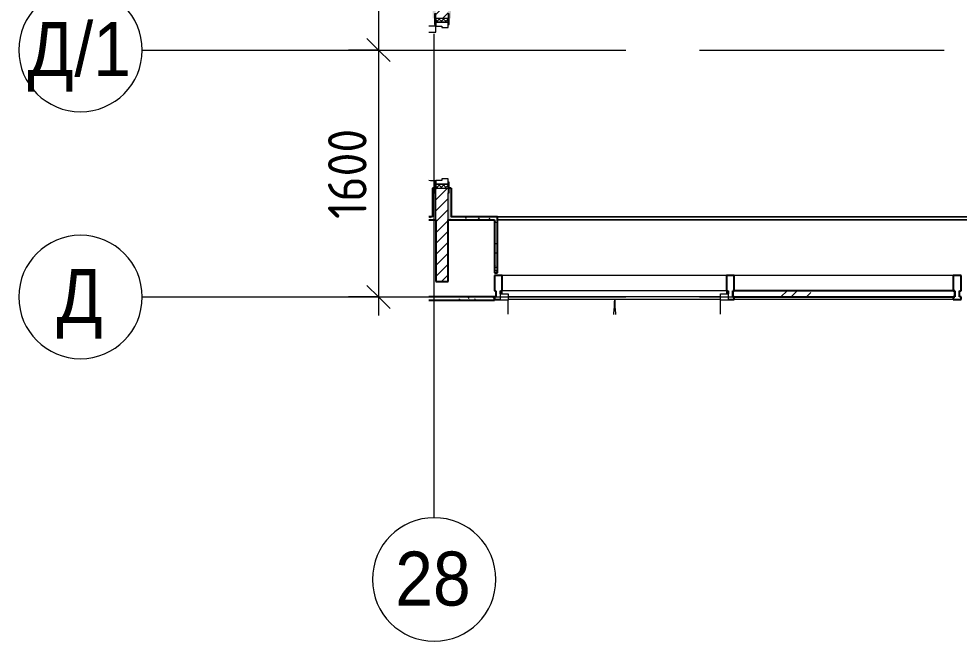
# Model space of a CAD drawing. Header units: millimetres. Extents: x 98018 to 155899, y -1987 to 21700.
# Drawn here: x 98018 to 104113, y 11170 to 15202 of the extents above; entities that cross this region are included whole.
import ezdxf

# ---------------------------------------------------------------- set-up
doc = ezdxf.new("R2010")
doc.units = ezdxf.units.MM
doc.linetypes.add('Осевая', pattern=[3175, 635, -476.25, 1587.5, -476.25])
for name, color, linetype, lineweight in [('A-ANNO-DIMS', 7, 'Continuous', 9), ('A-ANNO-DIMS-100', 7, 'Continuous', 9), ('A-DOOR', 7, 'Continuous', 9), ('A-DOOR-1', 7, 'Continuous', 13), ('A-DOOR-FRAM', 7, 'Continuous', 13), ('A-DOOR-FRAM-1', 7, 'Continuous', 9), ('A-GLAZ-CURT', 7, 'Continuous', 9), ('A-GLAZ-CURT-1', 7, 'Continuous', 25), ('A-GLAZ-CWMG', 7, 'Continuous', 9), ('A-GLAZ-CWMG-1', 7, 'Continuous', 25), ('A-WALL', 7, 'Continuous', 9), ('I-WALL', 7, 'Continuous', 9), ('Оси', 7, 'Continuous', 9), ('Оси-1', 7, 'Continuous', 20), ('Оси-2', 7, 'Осевая', 9)]:
    doc.layers.add(name, color=color, linetype=linetype, lineweight=lineweight)
for name, color, linetype, lineweight, true_color in [('A-WALL-3', 7, 'Continuous', 25, 0x3c3c3c), ('A-WALL-FNSH-1', 7, 'Continuous', 13, 0x3c3c3c), ('I-FURN-1', 7, 'Continuous', 9, 0xf0f0f0)]:
    doc.layers.add(name, color=color, linetype=linetype, lineweight=lineweight, true_color=true_color)
doc.styles.add('Arial', font='arial.ttf', dxfattribs={"width": 0.9, "height": 350})
doc.styles.add('ISOCPEUR', font='isocpeur.ttf', dxfattribs={"width": 0.9, "height": 250})
doc.dimstyles.new('ISO-2_5_0_9К_БОЛЬШОЙ', dxfattribs={"dimscale": 304.8, "dimtxt": 248.995294, "dimasz": 0.492126, "dimexe": 0.393701, "dimexo": 0.984252, "dimgap": 0, "dimtad": 1, "dimdec": 0, "dimrnd": 10, "dimzin": 0, "dimdsep": 46, "dimtxsty": 'ISOCPEUR', "dimblk1": 'OBLIQUE', "dimblk2": 'OBLIQUE', "dimsah": 1, "dimcen": 0.09, "dimdle": 0.393701, "dimazin": 0, "dimtfac": 1, "dimtdec": 4, "dimtix": 1, "dimtmove": 0, "dimatfit": 3, "dimfxl": 1, "dimtvp": 1, "dimtolj": 1, "dimtzin": 0, "dimarcsym": 2})
pattern_1 = [(0, (0, 0), (121.92, 30.48), [10.058, -81.382, 10.058, -81.382, -487.68]), (0, (0, 0), (121.92, 30.48), [-182.88, 10.058, -172.822, 10.058, -81.382, -213.36]), (0, (0, 0), (121.92, 30.48), [-457.2, 10.058, -50.902, 10.058, -142.342]), (120, (45.72, 15.24), (-87.356454, 90.345817), [10.058, -81.382, 10.058, -81.382, -487.68]), (120, (45.72, 15.24), (-87.356454, 90.345817), [-182.88, 10.058, -172.822, 10.058, -81.382, -213.36]), (120, (45.72, 15.24), (-87.356454, 90.345817), [-457.2, 10.058, -50.902, 10.058, -142.342]), (240, (60.96, 76.2), (-34.563546, -120.825817), [10.058, -81.382, 10.058, -81.382, -487.68]), (240, (60.96, 76.2), (-34.563546, -120.825817), [-182.88, 10.058, -172.822, 10.058, -81.382, -213.36]), (240, (60.96, 76.2), (-34.563546, -120.825817), [-457.2, 10.058, -50.902, 10.058, -142.342])]

# ---------------------------------------------------------------- blocks, each defined once
blk = doc.blocks.new('110_Дверь_СКБ_1Ст_Внутренняя1 - Д-3б_п_ 1100x2100h_много всего 2-32816779-План разверток пом_ 2_49_ Этаж 2')
at = {"layer": 'A-DOOR'}
h = blk.add_hatch(dxfattribs=at)
h.set_pattern_fill('FP_5', color=256, style=0, pattern_type=2)
h.set_pattern_definition([(135, (1751.41, 104.685), (-14.14214, -14.14214), []), (225, (1751.41, 104.685), (14.14214, -14.14214), [])])
h.paths.add_polyline_path([(537.5, -40), (562.5, -40), (562.5, 40), (537.5, 40)])
at = {"layer": 'A-DOOR-FRAM-1'}
h = blk.add_hatch(dxfattribs=at)
h.set_pattern_fill('FP_6', color=256, style=0, pattern_type=2)
h.set_pattern_definition([(45, (-371.384, 104.685), (-14.1421, 14.1421), []), (135, (-371.384, 104.685), (-14.1421, -14.1421), [])])
h.paths.add_polyline_path([(-537.5, -40), (-512.5, -40), (-512.5, 40), (-537.5, 40)])
at = {"layer": 'A-DOOR'}
blk.add_arc((512.5, 40), 1000, 177.44204, 180, dxfattribs=at)
at = {"layer": 'A-DOOR-1'}
for p, q in [((472.5, 84.5), (472.5, 40)), ((512.5, 40), (512.5, 84.5)), ((472.5, 40), (512.5, 40))]:
    blk.add_line(p, q, dxfattribs=at)
at = {"layer": 'A-DOOR-FRAM'}
for p, q in [((-497.5, 48), (-567.5, 48)), ((-567.5, 48), (-567.5, 40)), ((-567.5, 40), (-497.5, 40)), ((-512.5, 40), (-537.5, 40)), ((-537.5, 40), (-537.5, -40)), ((-487.5, 40), (-512.5, 40)), ((-512.5, 40), (-512.5, -40)), ((-512.5, -40), (-512.5, 40)), ((-497.5, 40), (-512.5, 40)), ((-512.5, 40), (-512.5, 39)), ((-512.5, 39), (-497.5, 39)), ((-497.5, 40), (-497.5, 48)), ((-497.5, 39), (-497.5, 40)), ((-487.5, 0), (-487.5, 40)), ((-477.5, 0), (-487.5, 0)), ((-477.5, -40), (-477.5, 0)), ((512.5, 0), (502.5, 0)), ((502.5, 0), (502.5, -40)), ((512.5, 40), (512.5, 0)), ((537.5, 40), (512.5, 40)), ((592.5, 48), (522.5, 48)), ((522.5, 48), (522.5, 40)), ((537.5, 40), (522.5, 40)), ((522.5, 40), (522.5, 39)), ((522.5, 40), (592.5, 40)), ((522.5, 39), (537.5, 39)), ((537.5, -40), (537.5, 40)), ((562.5, 40), (537.5, 40)), ((537.5, 40), (537.5, -40)), ((537.5, 39), (537.5, 40)), ((562.5, -40), (562.5, 40)), ((592.5, 40), (592.5, 48)), ((-497.5, -40), (-567.5, -40)), ((-567.5, -40), (-567.5, -48)), ((-567.5, -48), (-497.5, -48)), ((-537.5, -40), (-512.5, -40)), ((-497.5, -39), (-512.5, -39)), ((-512.5, -39), (-512.5, -40)), ((-512.5, -40), (-477.5, -40)), ((-512.5, -40), (-497.5, -40)), ((-497.5, -40), (-497.5, -39)), ((-497.5, -48), (-497.5, -40)), ((502.5, -40), (537.5, -40)), ((537.5, -39), (522.5, -39)), ((522.5, -39), (522.5, -40)), ((522.5, -40), (537.5, -40)), ((592.5, -40), (522.5, -40)), ((522.5, -40), (522.5, -48)), ((522.5, -48), (592.5, -48)), ((537.5, -40), (537.5, -39)), ((537.5, -40), (562.5, -40)), ((592.5, -48), (592.5, -40))]:
    blk.add_line(p, q, dxfattribs=at)
blk = doc.blocks.new('Мебель_универсальная - Штора-32477110-План разверток пом_ 2_49_ Этаж 2')
at = {"layer": 'I-FURN-1'}
for p, q in [((2205, 10), (-2205, 10)), ((-2205, 10), (-2205, -10)), ((-2205, -10), (-2205, 10)), ((-2205, 10), (2205, 10)), ((2205, -10), (2205, 10)), ((2205, 10), (2205, -10)), ((-2205, -10), (2205, -10)), ((2205, -10), (-2205, -10))]:
    blk.add_line(p, q, dxfattribs=at)
blk = doc.blocks.new('Дверь_Витражная_остекление_ - ВВ-22-32429667-План разверток пом_ 2_49_ Этаж 2')
at = {"layer": 'A-DOOR'}
for p, q in [((-687.5, -112.3), (-687.5, -20)), ((687.5, -112.3), (687.5, -20))]:
    blk.add_line(p, q, dxfattribs=at)
for centre, radius, start, end in [((-687.5, -20), 690, 352.30259, 0), ((687.5, -20), 685, 180, 187.7536)]:
    blk.add_arc(centre, radius, start, end, dxfattribs=at)
at = {"layer": 'A-DOOR-1'}
for p, q in [((-737.5, 20), (-687.5, 20)), ((-737.5, -20), (-737.5, 20)), ((-687.5, 20), (-687.5, -20)), ((687.5, 20), (737.5, 20)), ((687.5, -20), (687.5, 20)), ((737.5, 20), (737.5, -20)), ((-687.5, -20), (-737.5, -20)), ((737.5, -20), (687.5, -20))]:
    blk.add_line(p, q, dxfattribs=at)
blk = doc.blocks.new('Прямоугольный импост - Импост структурный с накладкой - 160мм Темный-30755595-План разверток пом_ 2_49_ Этаж 2')
at = {"layer": 'A-GLAZ-CWMG-1'}
for p, q in [((0, 17), (-40, 17)), ((-10, -40), (-10, 0)), ((-10, 0), (0, 0)), ((0, 0), (0, 17)), ((-40, -40), (-50, -40)), ((-50, -40), (-50, -140)), ((-40, -20), (-40, -40)), ((0, -40), (-10, -40)), ((0, -140), (0, -40)), ((-50, -140), (0, -140))]:
    blk.add_line(p, q, dxfattribs=at)
blk = doc.blocks.new('Прямоугольный импост - Импост структурный с накладкой - 160мм Темный-32427025-План разверток пом_ 2_49_ Этаж 2')
at = {"layer": 'A-GLAZ-CWMG'}
for p, q in [((102605, 13540), (101150, 13540)), ((101150, 13420), (101150, 13440)), ((102605, 13440), (101150, 13440)), ((102605, 13440), (102605, 13420)), ((102565, 13400), (101190, 13400)), ((102565, 13383), (101190, 13383))]:
    blk.add_line(p, q, dxfattribs=at)
blk = doc.blocks.new('Системная панель - Стекло - 40мм-32427252-План разверток пом_ 2_49_ Этаж 2')
at = {"layer": 'A-GLAZ-CURT'}
h = blk.add_hatch(dxfattribs=at)
h.set_pattern_fill('FP_12', color=256, style=0, pattern_type=2)
h.set_pattern_definition([(45, (-103465, -13300), (-282.8427, 282.8427), [200, -600]), (45, (-103665, -13400), (-282.8427, 282.8427), [600, -200]), (45, (-103265, -13500), (-282.8427, 282.8427), [200, -600])])
h.paths.add_polyline_path([(-720, 0), (720, 0), (720, 40), (-720, 40)])
at = {"layer": 'A-GLAZ-CURT-1'}
for p, q in [((720, 40), (-720, 40)), ((-720, 40), (-720, 0)), ((-720, 0), (720, 0)), ((720, 0), (720, 40))]:
    blk.add_line(p, q, dxfattribs=at)
blk = doc.blocks.new('Прямоугольный импост - Импост структурный с накладкой - 160мм Темный-32427244-План разверток пом_ 2_49_ Этаж 2')
at = {"layer": 'A-GLAZ-CWMG-1'}
for p, q in [((-15, 17), (25, 17)), ((25, 0), (15, 0)), ((15, 0), (15, -40)), ((25, 17), (25, 0)), ((-25, -140), (-25, -40)), ((-25, -40), (-15, -40)), ((-15, -40), (-15, -20)), ((15, -40), (25, -40)), ((25, -40), (25, -140)), ((25, -140), (-25, -140))]:
    blk.add_line(p, q, dxfattribs=at)
blk = doc.blocks.new('Прямоугольный импост - Импост структурный с накладкой - 160мм Темный-32427250-План разверток пом_ 2_49_ Этаж 2')
at = {"layer": 'A-GLAZ-CWMG'}
for p, q in [((104075, 13540), (102655, 13540)), ((104075, 13383), (102655, 13383))]:
    blk.add_line(p, q, dxfattribs=at)
blk = doc.blocks.new('Прямоугольный импост - Импост структурный с накладкой - 160мм Темный-30755591-План разверток пом_ 2_49_ Этаж 2')
at = {"layer": 'A-GLAZ-CWMG-1'}
for p, q in [((-25, 0), (-25, 17)), ((-25, 17), (25, 17)), ((-15, 0), (-25, 0)), ((-15, -40), (-15, 0)), ((25, 0), (15, 0)), ((15, 0), (15, -40)), ((25, 17), (25, 0)), ((-25, -140), (-25, -40)), ((-25, -40), (-15, -40)), ((15, -40), (25, -40)), ((25, -40), (25, -140)), ((25, -140), (-25, -140))]:
    blk.add_line(p, q, dxfattribs=at)
blk = doc.blocks.new('Ось сетки - D8-29747960-План разверток пом_ 2_49_ Этаж 2')
at = {"layer": 'Оси-1'}
for start, end in [(360, 180), (180, 360)]:
    blk.add_arc((0, 0), 4, start, end, dxfattribs=at)
blk = doc.blocks.new('DIMBLOCK3-План разверток пом_ 2_49_ Этаж 2')
at = {"layer": 'A-ANNO-DIMS-100', "lineweight": 20}
for p, q in [((100348.7, 17000), (100273.7, 17075)), ((100348.7, 17000), (100423.7, 16925)), ((100348.7, 15000), (100273.7, 15075)), ((100348.7, 15000), (100423.7, 14925))]:
    blk.add_line(p, q, dxfattribs=at)
at = {"layer": 'A-ANNO-DIMS-100'}
for p, q in [((100154.7, 17000), (100468.7, 17000)), ((100348.7, 17000), (100154.7, 17000)), ((100348.7, 17000), (100348.7, 15000)), ((100154.7, 15000), (100468.7, 15000)), ((100348.7, 15000), (100154.7, 15000))]:
    blk.add_line(p, q, dxfattribs=at)
at = {"layer": 'A-ANNO-DIMS-100', "color": 0, "insert": (100022.1, 15684), "char_height": 250, "width": 758.478, "attachment_point": 1, "rotation": 90, "line_spacing_factor": 1.149209, "style": 'ISOCPEUR'}
blk.add_mtext('2000', dxfattribs=at)
blk = doc.blocks.new('_Oblique')
at = {"color": 0, "linetype": 'ByBlock', "lineweight": -2}
blk.add_line((-0.5, -0.5), (0.5, 0.5), dxfattribs=at)
blk = doc.blocks.new('DIMBLOCK4-План разверток пом_ 2_49_ Этаж 2')
at = {"layer": 'A-ANNO-DIMS-100', "lineweight": 20}
for p, q in [((100348.7, 15000), (100273.7, 15075)), ((100348.7, 15000), (100423.7, 14925)), ((100348.7, 13400), (100273.7, 13475)), ((100348.7, 13400), (100423.7, 13325))]:
    blk.add_line(p, q, dxfattribs=at)
at = {"layer": 'A-ANNO-DIMS-100'}
for p, q in [((100154.7, 15000), (100468.7, 15000)), ((100348.7, 15000), (100154.7, 15000)), ((100348.7, 15000), (100348.7, 13280)), ((100154.7, 13400), (100468.7, 13400)), ((100348.7, 13400), (100154.7, 13400))]:
    blk.add_line(p, q, dxfattribs=at)
at = {"layer": 'A-ANNO-DIMS-100', "color": 0, "insert": (100022.1, 13905.5), "char_height": 250, "width": 706.764, "attachment_point": 1, "rotation": 90, "line_spacing_factor": 1.149209, "style": 'ISOCPEUR'}
blk.add_mtext('1600', dxfattribs=at)

msp = doc.modelspace()

# ---------------------------------------------------------------- hatches: boundary and pattern name
at = {"layer": 'I-WALL'}
h = msp.add_hatch(dxfattribs=at)
h.set_pattern_fill('FP_9', color=256, style=0, pattern_type=2)
h.set_pattern_definition(pattern_1)
h.paths.add_polyline_path([(100800, 13900), (100820, 13900), (100820, 14105), (100808, 14105), (100808, 14075), (100800, 14075)])
h.paths.add_polyline_path([(100820, 15205), (100820, 20755), (100800, 20755), (100800, 15235), (100808, 15235), (100808, 15205)])
h = msp.add_hatch(dxfattribs=at)
h.set_pattern_fill('FP_4', color=256, style=0, pattern_type=2)
h.set_pattern_definition([(45, (0, 0), (-35.35534, 35.35534), [])])
h.paths.add_polyline_path([(100720, 13500), (100800, 13500), (100800, 14105), (100720, 14105), (100720, 13900)])
h.paths.add_polyline_path([(100800, 15205), (100800, 17530), (100720, 17530), (100720, 15205)])
h = msp.add_hatch(dxfattribs=at)
h.set_pattern_fill('FP_9', color=256, style=0, pattern_type=2)
h.set_pattern_definition(pattern_1)
h.paths.add_polyline_path([(100712, 13920), (100720, 13920), (100720, 14075), (100712, 14075), (100712, 14105), (100700, 14105), (100700, 13920)])
h.paths.add_polyline_path([(100712, 15205), (100712, 15235), (100720, 15235), (100720, 16950), (100700, 16950), (100700, 15205)])
h = msp.add_hatch(dxfattribs=at)
h.set_pattern_fill('FP_9', color=256, style=0, pattern_type=2)
h.set_pattern_definition(pattern_1)
h.paths.add_polyline_path([(100675.5, 13900), (100720, 13900), (100720, 13920), (100675.5, 13920), (100675.5, 13915.2)])
h = msp.add_hatch(dxfattribs=at)
h.set_pattern_fill('FP_9', color=256, style=0, pattern_type=2)
h.set_pattern_definition(pattern_1)
h.paths.add_polyline_path([(101100, 13900), (101120, 13900), (101120, 13920), (100820, 13920), (100820, 13900)])
h = msp.add_hatch(dxfattribs=at)
h.set_pattern_fill('FP_9', color=256, style=0, pattern_type=2)
h.set_pattern_definition(pattern_1)
h.paths.add_polyline_path([(101120, 13557), (101120, 13900), (101100, 13900), (101100, 13557)])
h = msp.add_hatch(dxfattribs=at)
h.set_pattern_fill('FP_9', color=256, style=0, pattern_type=2)
h.set_pattern_definition(pattern_1)
h.paths.add_polyline_path([(101100, 13380), (101100, 13400), (100675.5, 13400), (100675.5, 13380)])

# ---------------------------------------------------------------- linework, layer by layer
at = {"layer": 'A-WALL'}
for p, q in [((100720, 13900), (100720, 14075)), ((100800, 13900), (100800, 14075))]:
    msp.add_line(p, q, dxfattribs=at)
at = {"layer": 'A-WALL-3'}
for p, q in [((100712, 14105), (100700, 14105)), ((100700, 14105), (100700, 13920)), ((100820, 14105), (100808, 14105)), ((100820, 14105), (100820, 13920)), ((100700, 13920), (100675.5, 13920)), ((100675.5, 13900), (100720, 13900)), ((100720, 13900), (100720, 13500)), ((100800, 13500), (100800, 13900)), ((100800, 13900), (101100, 13900)), ((101120, 13920), (100820, 13920)), ((101100, 13900), (101100, 13557)), ((101120, 13557), (101120, 13920)), ((101100, 13557), (101120, 13557)), ((100720, 13500), (100800, 13500)), ((101100, 13400), (100675.5, 13400)), ((100675.5, 13380), (101100, 13380)), ((101100, 13380), (101100, 13400))]:
    msp.add_line(p, q, dxfattribs=at)
at = {"layer": 'A-WALL-FNSH-1'}
for p, q in [((100700, 14105), (100699, 14105)), ((100699, 14105), (100699, 13921)), ((100821, 14105), (100820, 14105)), ((100821, 13921), (100821, 14105)), ((100699, 13921), (100675.5, 13921)), ((101121, 13921), (100821, 13921)), ((101121, 13557), (101121, 13921)), ((101120, 13557), (101121, 13557)), ((100675.5, 13379), (101100, 13379)), ((101100, 13379), (101100, 13380))]:
    msp.add_line(p, q, dxfattribs=at)
at = {"layer": 'Оси'}
for p, q in [((98817.8, 15000), (101317.8, 15000)), ((100710, 11970), (100710, 14470)), ((98817.8, 13400), (101317.8, 13400))]:
    msp.add_line(p, q, dxfattribs=at)
at = {"layer": 'Оси-2'}
for p, q in [((100710, 14470), (100710, 19050)), ((101317.8, 15000), (108000, 15000)), ((101317.8, 13400), (108000, 13400))]:
    msp.add_line(p, q, dxfattribs=at)

# ---------------------------------------------------------------- block references
at = {"layer": 'A-DOOR', "rotation": 90}
msp.add_blockref('110_Дверь_СКБ_1Ст_Внутренняя1 - Д-3б_п_ 1100x2100h_много всего 2-32816779-План разверток пом_ 2_49_ Этаж 2', (100760, 14642.5), dxfattribs=at)
at = {"layer": 'A-DOOR'}
msp.add_blockref('Дверь_Витражная_остекление_ - ВВ-22-32429667-План разверток пом_ 2_49_ Этаж 2', (101877.5, 13400), dxfattribs=at)
at = {"layer": 'A-GLAZ-CURT'}
msp.add_blockref('Системная панель - Стекло - 40мм-32427252-План разверток пом_ 2_49_ Этаж 2', (103365, 13400), dxfattribs=at)
at = {"layer": 'A-GLAZ-CWMG', "rotation": 180}
msp.add_blockref('Прямоугольный импост - Импост структурный с накладкой - 160мм Темный-30755595-План разверток пом_ 2_49_ Этаж 2', (101100, 13400), dxfattribs=at)
at = {"layer": 'A-GLAZ-CWMG'}
for name in ['Прямоугольный импост - Импост структурный с накладкой - 160мм Темный-32427025-План разверток пом_ 2_49_ Этаж 2', 'Прямоугольный импост - Импост структурный с накладкой - 160мм Темный-32427250-План разверток пом_ 2_49_ Этаж 2']:
    msp.add_blockref(name, (0, 0), dxfattribs=at)
at = {"layer": 'A-GLAZ-CWMG', "extrusion": (0, 0, -1), "rotation": 180}
for name, p in [('Прямоугольный импост - Импост структурный с накладкой - 160мм Темный-32427244-План разверток пом_ 2_49_ Этаж 2', (-102630, 13400)), ('Прямоугольный импост - Импост структурный с накладкой - 160мм Темный-30755591-План разверток пом_ 2_49_ Этаж 2', (-104100, 13400))]:
    msp.add_blockref(name, p, dxfattribs=at)
at = {"layer": 'I-FURN-1'}
msp.add_blockref('Мебель_универсальная - Штора-32477110-План разверток пом_ 2_49_ Этаж 2', (103325, 13910), dxfattribs=at)
at = {"layer": 'Оси-1', "xscale": 99.99999999999993, "yscale": 99.99999999999993, "zscale": 99.99999999999993, "rotation": 269.9999999999994}
for p in [(98417.8, 15000), (98417.8, 13400)]:
    msp.add_blockref('Ось сетки - D8-29747960-План разверток пом_ 2_49_ Этаж 2', p, dxfattribs=at)
at = {"layer": 'Оси-1', "xscale": 99.99999999999993, "yscale": 99.99999999999993, "zscale": 99.99999999999993}
msp.add_blockref('Ось сетки - D8-29747960-План разверток пом_ 2_49_ Этаж 2', (100710, 11570), dxfattribs=at)

# ---------------------------------------------------------------- texts
at = {"layer": 'Оси', "char_height": 350, "attachment_point": 1, "style": 'Arial'}
for s, insert, width in [('\\fArial|b0|i0|c204|p34|;\\W.9;Д', (98074.6, 15181), 367.975), ('/1', (98378.2, 15181), 454.557), ('\\fArial|b0|i0|c204|p34|;\\W.9;Д', (98262.3, 13581), 367.975), ('28', (100457.4, 11750.7), 606.076)]:
    msp.add_mtext(s, dxfattribs=dict(at, insert=insert, width=width))

# ---------------------------------------------------------------- dimensions: what is measured, and where the dimension line sits
at = {"layer": 'A-ANNO-DIMS'}
for base, p1, p2, override, picture, middle in [((100348.7, 15000), (100454.7, 17000), (100454.7, 15000), {"dimpost": '<>', "dimfxl": 2000.000075}, 'DIMBLOCK3-План разверток пом_ 2_49_ Этаж 2', (100223.7, 16000)), ((100348.7, 13400), (100454.7, 15000), (100454.7, 13400), {"dimpost": '<>', "dimfxl": 1600}, 'DIMBLOCK4-План разверток пом_ 2_49_ Этаж 2', (100223.7, 14200))]:
    dim = msp.add_linear_dim(base=base, p1=p1, p2=p2, angle=90, dimstyle='ISO-2_5_0_9К_БОЛЬШОЙ', override=override, dxfattribs=at)
    dim.commit()
    dim.dimension.update_dxf_attribs({"geometry": picture, "text_midpoint": middle})

doc.saveas('drawing.dxf')
